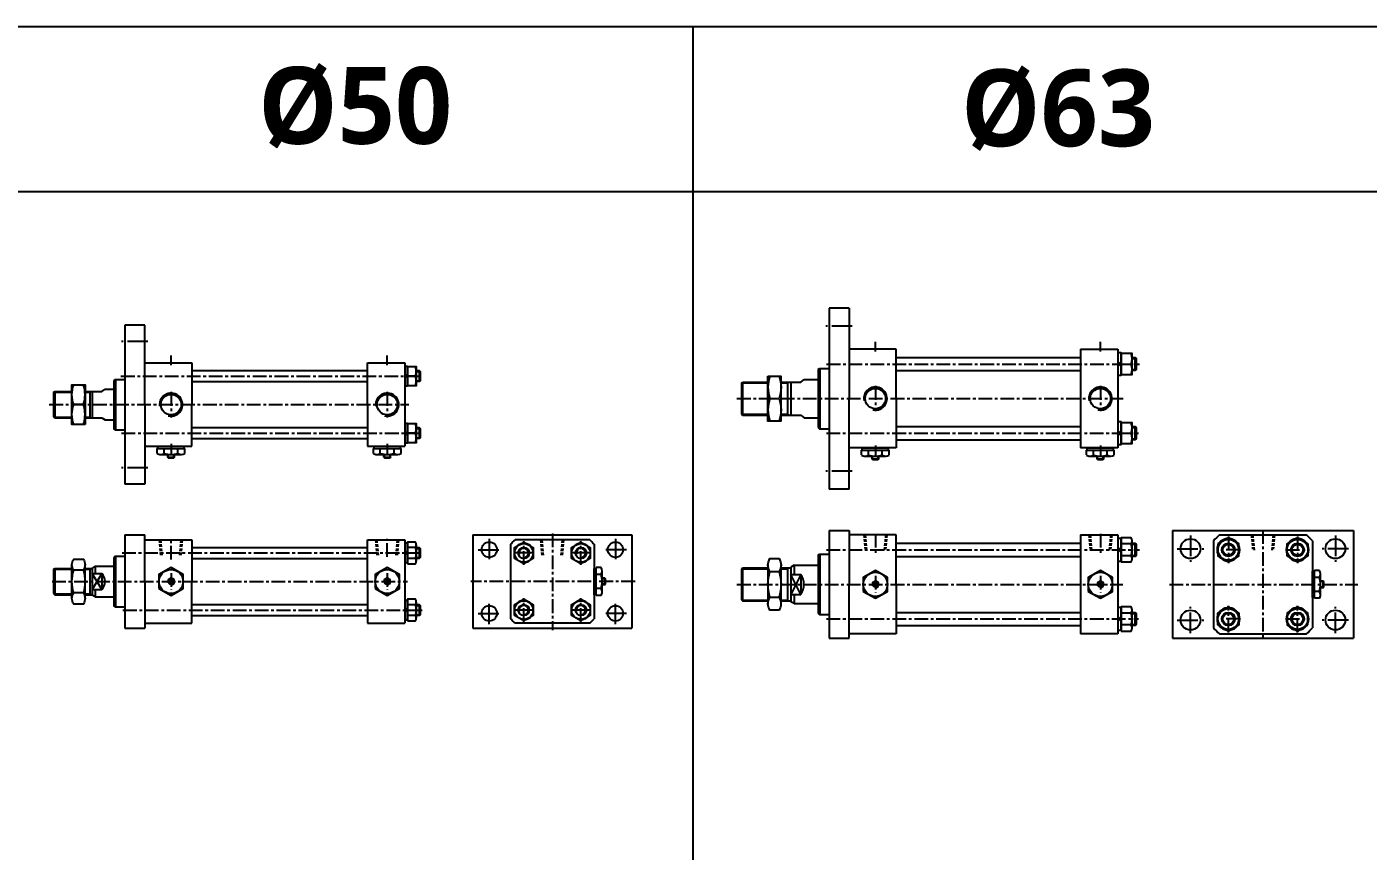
# Model space of a CAD drawing. Extents: x -819 to 8226, y 0 to 4052.
# Drawn here: x 831 to 2053, y 3301 to 4052 of the extents above; entities that cross this region are included whole.
import ezdxf

# ---------------------------------------------------------------- set-up
doc = ezdxf.new("R2010")
doc.units = 0
doc.header["$LTSCALE"] = 10
doc.header["$MEASUREMENT"] = 0
for name, pattern in [('CENTER', [2, 1.25, -0.25, 0.25, -0.25]), ('CENTERX2', [4, 2.5, -0.5, 0.5, -0.5]), ('HIDDEN', [0.375, 0.25, -0.125])]:
    doc.linetypes.add(name, pattern=pattern)
doc.layers.get('0').update_dxf_attribs({"linetype": 'CONTINUOUS'})
for name, color, linetype in [('CEN', 1, 'CENTERX2'), ('CENTER', 1, 'CENTER'), ('DIM', 2, 'CONTINUOUS'), ('ML', 7, 'CONTINUOUS'), ('THIN', 3, 'CONTINUOUS')]:
    doc.layers.add(name, color=color, linetype=linetype)
doc.styles.add('문자', font='romans.shx')

msp = doc.modelspace()

# ---------------------------------------------------------------- linework, layer by layer
for p, q in [((4857.5, 4052.4), (0, 4052.4)), ((1438, 4052.4), (1438, 2550.2)), ((793.5, 3902.4), (1438, 3902.3)), ((1438, 3902.3), (2082, 3902.3)), ((959.5, 3660.3), (960, 3659.8)), ((959.5, 3660.3), (965.5, 3660.3)), ((960, 3659.8), (965, 3659.8)), ((965.5, 3660.3), (965, 3659.8)), ((1156.5, 3660.3), (1157, 3659.8)), ((1156.5, 3660.3), (1162.5, 3660.3)), ((1157, 3659.8), (1162, 3659.8)), ((1162.5, 3660.3), (1162, 3659.8)), ((1601.2, 3658.8), (1601.7, 3658.3)), ((1601.2, 3658.8), (1607.2, 3658.8)), ((1601.7, 3658.3), (1606.7, 3658.3)), ((1607.2, 3658.8), (1606.7, 3658.3)), ((1806.2, 3658.8), (1806.7, 3658.3)), ((1806.2, 3658.8), (1812.2, 3658.8)), ((1806.7, 3658.3), (1811.7, 3658.3)), ((1812.2, 3658.8), (1811.7, 3658.3)), ((1357.8, 3544), (1357.8, 3550)), ((1357.8, 3550), (1358.3, 3549.5)), ((1357.8, 3544), (1358.3, 3544.5)), ((1358.3, 3544.5), (1358.3, 3549.5)), ((2012.2, 3541.4), (2012.2, 3547.4)), ((2012.2, 3547.4), (2012.7, 3546.9)), ((2012.7, 3541.9), (2012.7, 3546.9)), ((2012.2, 3541.4), (2012.7, 3541.9))]:
    msp.add_line(p, q)
at = {"color": 7, "linetype": 'Continuous'}
for p, q in [((949.8, 3663.8), (949.8, 3668.2)), ((949.8, 3668.2), (962.5, 3668.2)), ((950.5, 3670.2), (974.5, 3670.2)), ((950.5, 3668.2), (950.5, 3670.2)), ((956.1, 3663.8), (956.1, 3668.2)), ((962.5, 3668.2), (975.2, 3668.2)), ((968.8, 3663.8), (968.8, 3668.2)), ((974.5, 3668.2), (974.5, 3670.2)), ((975.2, 3663.8), (975.2, 3668.2)), ((1146.8, 3663.8), (1146.8, 3668.2)), ((1146.8, 3668.2), (1159.5, 3668.2)), ((1147.5, 3670.2), (1171.5, 3670.2)), ((1147.5, 3668.2), (1147.5, 3670.2)), ((1153.1, 3663.8), (1153.1, 3668.2)), ((1159.5, 3668.2), (1172.2, 3668.2)), ((1165.8, 3663.8), (1165.8, 3668.2)), ((1171.5, 3668.2), (1171.5, 3670.2)), ((1172.2, 3663.8), (1172.2, 3668.2)), ((1591.5, 3662.3), (1591.5, 3666.7)), ((1591.5, 3666.7), (1604.2, 3666.7)), ((1592.2, 3668.7), (1616.2, 3668.7)), ((1592.2, 3666.7), (1592.2, 3668.7)), ((1597.8, 3662.3), (1597.8, 3666.7)), ((1604.2, 3666.7), (1616.9, 3666.7)), ((1610.5, 3662.3), (1610.5, 3666.7)), ((1616.2, 3666.7), (1616.2, 3668.7)), ((1616.9, 3662.3), (1616.9, 3666.7)), ((1796.5, 3662.3), (1796.5, 3666.7)), ((1796.5, 3666.7), (1809.2, 3666.7)), ((1797.2, 3668.7), (1821.2, 3668.7)), ((1797.2, 3666.7), (1797.2, 3668.7)), ((1802.8, 3662.3), (1802.8, 3666.7)), ((1809.2, 3666.7), (1821.9, 3666.7)), ((1815.5, 3662.3), (1815.5, 3666.7)), ((1821.2, 3666.7), (1821.2, 3668.7)), ((1821.9, 3662.3), (1821.9, 3666.7)), ((953, 3662.8), (972, 3662.8)), ((959.5, 3660.3), (959.5, 3662.8)), ((965.5, 3660.3), (965.5, 3662.8)), ((1150, 3662.8), (1169, 3662.8)), ((1156.5, 3660.3), (1156.5, 3662.8)), ((1162.5, 3660.3), (1162.5, 3662.8)), ((1594.7, 3661.3), (1613.7, 3661.3)), ((1601.2, 3658.8), (1601.2, 3661.3)), ((1607.2, 3658.8), (1607.2, 3661.3)), ((1799.7, 3661.3), (1818.7, 3661.3)), ((1806.2, 3658.8), (1806.2, 3661.3)), ((1812.2, 3658.8), (1812.2, 3661.3)), ((1347.9, 3535), (1347.9, 3559)), ((1349.9, 3559), (1347.9, 3559)), ((1354.3, 3559.7), (1349.9, 3559.7)), ((1349.9, 3547), (1349.9, 3559.7)), ((1355.3, 3537.4), (1355.3, 3556.5)), ((2002.3, 3532.4), (2002.3, 3556.4)), ((2004.3, 3556.4), (2002.3, 3556.4)), ((2008.7, 3557.1), (2004.3, 3557.1)), ((2004.3, 3544.4), (2004.3, 3557.1)), ((1354.3, 3553.3), (1349.9, 3553.3)), ((1349.9, 3534.3), (1349.9, 3547)), ((1357.8, 3550), (1355.3, 3550)), ((2008.7, 3550.7), (2004.3, 3550.7)), ((2004.3, 3531.7), (2004.3, 3544.4)), ((2009.7, 3534.8), (2009.7, 3553.9)), ((2012.2, 3547.4), (2009.7, 3547.4)), ((1349.9, 3535), (1347.9, 3535)), ((1354.3, 3540.6), (1349.9, 3540.6)), ((1354.3, 3534.3), (1349.9, 3534.3)), ((1357.8, 3544), (1355.3, 3544)), ((2004.3, 3532.4), (2002.3, 3532.4)), ((2008.7, 3538), (2004.3, 3538)), ((2012.2, 3541.4), (2009.7, 3541.4)), ((2008.7, 3531.7), (2004.3, 3531.7))]:
    msp.add_line(p, q, dxfattribs=at)
for points in [[(951.5, 3540.6), (962.5, 3534.3), (973.5, 3540.6), (973.5, 3553.3), (962.5, 3559.7), (951.5, 3553.3)], [(1148.5, 3540.6), (1159.5, 3534.3), (1170.5, 3540.6), (1170.5, 3553.3), (1159.5, 3559.7), (1148.5, 3553.3)], [(1593.2, 3538), (1604.2, 3531.7), (1615.2, 3538), (1615.2, 3550.7), (1604.2, 3557.1), (1593.2, 3550.7)], [(1798.2, 3538), (1809.2, 3531.7), (1820.2, 3538), (1820.2, 3550.7), (1809.2, 3557.1), (1798.2, 3550.7)], [(961.6, 3548.5), (960.8, 3547), (961.6, 3545.5), (963.3, 3545.5), (964.2, 3547), (963.3, 3548.5)], [(1158.6, 3548.5), (1157.8, 3547), (1158.6, 3545.5), (1160.3, 3545.5), (1161.2, 3547), (1160.3, 3548.5)], [(1603.3, 3545.9), (1602.5, 3544.4), (1603.3, 3542.9), (1605.1, 3542.9), (1605.9, 3544.4), (1605.1, 3545.9)], [(1808.3, 3545.9), (1807.5, 3544.4), (1808.3, 3542.9), (1810.1, 3542.9), (1810.9, 3544.4), (1810.1, 3545.9)]]:
    msp.add_lwpolyline(points, close=True, dxfattribs=at)
for centre, radius in [((962.5, 3547), 11), ((1159.5, 3547), 11), ((962.5, 3547), 2.5), ((1159.5, 3547), 2.5), ((1604.2, 3544.4), 11), ((1604.2, 3544.4), 2.5), ((1809.2, 3544.4), 11), ((1809.2, 3544.4), 2.5)]:
    msp.add_circle(centre, radius, dxfattribs=at)
for centre, radius, start, end in [((953, 3668.4), 5.62, 235.6158, 270), ((953, 3668.4), 5.62, 235.6158, 304.3842), ((962.5, 3683.8), 21, 252.412, 270), ((962.5, 3683.8), 21, 270, 287.588), ((972, 3668.4), 5.62, 235.6158, 304.3842), ((1150, 3668.4), 5.62, 235.6158, 270), ((1150, 3668.4), 5.62, 235.6158, 304.3842), ((1159.5, 3683.8), 21, 252.412, 270), ((1159.5, 3683.8), 21, 270, 287.588), ((1169, 3668.4), 5.62, 235.6158, 304.3842), ((1594.7, 3666.9), 5.62, 235.6158, 270), ((1594.7, 3666.9), 5.62, 235.6158, 304.3842), ((1604.2, 3682.3), 21, 252.412, 270), ((1604.2, 3682.3), 21, 270, 287.588), ((1613.7, 3666.9), 5.62, 235.6158, 304.3842), ((1799.7, 3666.9), 5.62, 235.6158, 270), ((1799.7, 3666.9), 5.62, 235.6158, 304.3842), ((1809.2, 3682.3), 21, 252.412, 270), ((1809.2, 3682.3), 21, 270, 287.588), ((1818.7, 3666.9), 5.62, 235.6158, 304.3842), ((1349.6, 3556.5), 5.62, 325.6158, 34.3842), ((2004.1, 3553.9), 5.62, 325.6158, 34.3842), ((1334.3, 3547), 21, 0, 17.588), ((1334.3, 3547), 21, 342.412, 0), ((1988.7, 3544.4), 21, 0, 17.588), ((1988.7, 3544.4), 21, 342.412, 0), ((1349.6, 3537.4), 5.62, 325.6158, 34.3842), ((1349.6, 3537.4), 5.62, 325.6158, 0), ((2004.1, 3534.8), 5.62, 325.6158, 34.3842), ((2004.1, 3534.8), 5.62, 325.6158, 0)]:
    msp.add_arc(centre, radius, start, end, dxfattribs=at)
at = {"layer": 'CEN', "color": 1, "linetype": 'CENTER', "ltscale": 1.5}
for p, q in [((1583.2, 3779.7), (1559.2, 3779.7)), ((941.5, 3765.7), (917.5, 3765.7)), ((941.5, 3650.7), (917.5, 3650.7)), ((1583.2, 3647.7), (1559.2, 3647.7)), ((1252.4, 3586), (1252.4, 3566)), ((1367.4, 3586), (1367.4, 3566)), ((1891.3, 3588.9), (1891.3, 3564.9)), ((2023.3, 3588.9), (2023.3, 3564.9)), ((1242.4, 3576), (1262.4, 3576)), ((1377.4, 3576), (1357.4, 3576)), ((1879.3, 3576.9), (1903.3, 3576.9)), ((2035.3, 3576.9), (2011.3, 3576.9)), ((1252.4, 3508), (1252.4, 3528)), ((1367.4, 3508), (1367.4, 3528)), ((1891.3, 3499.9), (1891.3, 3523.9)), ((2023.3, 3499.9), (2023.3, 3523.9)), ((1242.4, 3518), (1262.4, 3518)), ((1377.4, 3518), (1357.4, 3518)), ((1879.3, 3511.9), (1903.3, 3511.9)), ((2035.3, 3511.9), (2011.3, 3511.9))]:
    msp.add_line(p, q, dxfattribs=at)
at = {"layer": 'CENTER'}
for p, q in [((1283.9, 3562.1), (1283.9, 3583.9)), ((1335.9, 3562.1), (1335.9, 3583.9)), ((1925.8, 3588), (1925.8, 3563.7)), ((1988.8, 3588), (1988.8, 3563.7)), ((1293.3, 3573), (1274.4, 3573)), ((1345.3, 3573), (1326.4, 3573)), ((1936.3, 3575.9), (1915.2, 3575.9)), ((1978.2, 3575.9), (1999.3, 3575.9)), ((1283.9, 3510.1), (1283.9, 3531.9)), ((1335.9, 3510.1), (1335.9, 3531.9)), ((1293.3, 3521), (1274.4, 3521)), ((1345.3, 3521), (1326.4, 3521)), ((1925.8, 3500.7), (1925.8, 3525)), ((1988.8, 3500.7), (1988.8, 3525)), ((1936.3, 3512.9), (1915.2, 3512.9)), ((1978.2, 3512.9), (1999.3, 3512.9))]:
    msp.add_line(p, q, dxfattribs=at)
at = {"layer": 'DIM'}
for p, q in [((960, 3659.8), (960, 3662.8)), ((965, 3659.8), (965, 3662.8)), ((1157, 3659.8), (1157, 3662.8)), ((1162, 3659.8), (1162, 3662.8)), ((1601.7, 3658.3), (1601.7, 3661.3)), ((1606.7, 3658.3), (1606.7, 3661.3)), ((1806.7, 3658.3), (1806.7, 3661.3)), ((1811.7, 3658.3), (1811.7, 3661.3)), ((1358.3, 3549.5), (1355.3, 3549.5)), ((1358.3, 3544.5), (1355.3, 3544.5)), ((2012.7, 3546.9), (2009.7, 3546.9)), ((2012.7, 3541.9), (2009.7, 3541.9))]:
    msp.add_line(p, q, dxfattribs=at)
for centre in [(962.5, 3547), (1159.5, 3547), (1604.2, 3544.4), (1809.2, 3544.4)]:
    msp.add_arc(centre, 3, 270, 180, dxfattribs=at)
at = {"layer": 'ML'}
for p, q in [((1562.2, 3796.2), (1562.2, 3631.2)), ((1580.2, 3796.2), (1562.2, 3796.2)), ((1580.2, 3796.2), (1580.2, 3713.7)), ((920.5, 3780.7), (920.5, 3635.7)), ((938.5, 3780.7), (920.5, 3780.7)), ((938.5, 3708.2), (938.5, 3780.7)), ((1623.2, 3758.7), (1580.2, 3758.7)), ((1623.2, 3713.7), (1623.2, 3758.7)), ((1791.2, 3758.7), (1825.2, 3758.7)), ((1791.2, 3758.7), (1791.2, 3713.7)), ((1825.2, 3758.7), (1825.2, 3668.7)), ((938.5, 3746.2), (981.5, 3746.2)), ((981.5, 3746.2), (981.5, 3708.2)), ((1141.5, 3708.2), (1141.5, 3746.2)), ((1141.5, 3746.2), (1175.5, 3746.2)), ((1175.5, 3746.2), (1175.5, 3670.2)), ((1552.2, 3740.2), (1553.2, 3741.2)), ((1552.2, 3740.2), (1552.2, 3687.2)), ((1553.2, 3741.2), (1562.2, 3741.2)), ((1553.7, 3741.2), (1553.7, 3686.2)), ((1828.2, 3744.5), (1825.2, 3747.5)), ((1828.2, 3742.8), (1825.2, 3745.8)), ((1828.2, 3745.2), (1837.3, 3745.2)), ((1840.7, 3751.2), (1840.7, 3739.2)), ((911.5, 3731.2), (910.5, 3730.2)), ((910.5, 3730.2), (910.5, 3686.2)), ((911.5, 3731.2), (920.5, 3731.2)), ((912, 3731.2), (912, 3685.2)), ((1178, 3733.6), (1175.5, 3736.1)), ((1178, 3732.2), (1175.5, 3734.7)), ((1185.2, 3734.2), (1178, 3734.2)), ((1188.7, 3739.2), (1188.7, 3729.2)), ((1482.2, 3727.7), (1483.2, 3728.7)), ((1482.2, 3727.7), (1482.2, 3699.7)), ((1483.2, 3728.7), (1483.2, 3698.7)), ((1524.2, 3728.7), (1524.2, 3698.7)), ((1527.2, 3728.7), (1527.2, 3698.7)), ((1536.2, 3728.7), (1539.2, 3731.2)), ((855.5, 3719.2), (856.5, 3720.2)), ((855.5, 3719.2), (855.5, 3697.2)), ((856.5, 3720.2), (856.5, 3696.2)), ((888.5, 3720.2), (888.5, 3696.2)), ((890.5, 3720.2), (890.5, 3696.2)), ((899.5, 3720.2), (902.5, 3722.2)), ((882.6, 3708.2), (873.8, 3708.2)), ((938.5, 3708.2), (938.5, 3635.7)), ((981.5, 3670.2), (981.5, 3708.2)), ((1141.5, 3708.2), (1141.5, 3670.2)), ((1508.1, 3713.7), (1516.4, 3713.7)), ((1580.2, 3631.2), (1580.2, 3713.7)), ((1623.2, 3713.7), (1623.2, 3668.7)), ((1791.2, 3713.7), (1791.2, 3668.7)), ((855.5, 3697.2), (856.5, 3696.2)), ((899.5, 3696.2), (902.5, 3694.2)), ((1482.2, 3699.7), (1483.2, 3698.7)), ((1536.2, 3698.7), (1539.2, 3696.2)), ((911.5, 3685.2), (910.5, 3686.2)), ((911.5, 3685.2), (920.5, 3685.2)), ((1178, 3681.6), (1175.5, 3684.1)), ((1178, 3680.2), (1175.5, 3682.7)), ((1185.2, 3682.2), (1178, 3682.2)), ((1188.7, 3687.2), (1188.7, 3677.2)), ((1552.2, 3687.2), (1553.2, 3686.2)), ((1553.2, 3686.2), (1562.2, 3686.2)), ((1828.2, 3681.5), (1825.2, 3684.5)), ((1828.2, 3679.8), (1825.2, 3682.8)), ((1828.2, 3682.2), (1837.3, 3682.2)), ((1840.7, 3688.2), (1840.7, 3676.2)), ((938.5, 3670.2), (981.5, 3670.2)), ((1141.5, 3670.2), (1175.5, 3670.2)), ((1623.2, 3668.7), (1580.2, 3668.7)), ((1825.2, 3668.7), (1791.2, 3668.7)), ((938.5, 3635.7), (920.5, 3635.7)), ((1580.2, 3631.2), (1562.2, 3631.2)), ((1562.2, 3593.4), (1562.2, 3495.4)), ((1562.2, 3593.4), (1580.2, 3593.4)), ((1580.2, 3593.4), (1580.2, 3544.4)), ((1874.8, 3593.4), (2039.8, 3593.4)), ((1874.8, 3593.4), (1874.8, 3495.4)), ((2039.8, 3593.4), (2039.8, 3495.4)), ((920.5, 3589.5), (920.5, 3504.5)), ((920.5, 3589.5), (938.5, 3589.5)), ((938.5, 3547), (938.5, 3589.5)), ((938.5, 3585), (981.5, 3585)), ((981.5, 3585), (981.5, 3547)), ((1141.5, 3547), (1141.5, 3585)), ((1141.5, 3585), (1175.5, 3585)), ((1175.5, 3585), (1175.5, 3509)), ((1237.4, 3589.5), (1382.4, 3589.5)), ((1237.4, 3589.5), (1237.4, 3504.5)), ((1271.9, 3581), (1271.9, 3513)), ((1343.9, 3585), (1275.9, 3585)), ((1347.9, 3581), (1347.9, 3512.9)), ((1382.4, 3589.5), (1382.4, 3504.5)), ((1562.2, 3589.4), (1562.2, 3499.4)), ((1623.2, 3589.4), (1580.2, 3589.4)), ((1623.2, 3544.4), (1623.2, 3589.4)), ((1791.2, 3589.4), (1825.2, 3589.4)), ((1791.2, 3589.4), (1791.2, 3544.4)), ((1825.2, 3589.4), (1825.2, 3499.4)), ((1837.3, 3581.3), (1828.2, 3581.3)), ((1838.2, 3567.6), (1838.2, 3584.1)), ((1840.7, 3581.9), (1840.7, 3569.9)), ((1912.3, 3584), (1912.3, 3504.7)), ((1917.6, 3589.4), (1997, 3589.4)), ((2002.3, 3584), (2002.3, 3504.7)), ((911.5, 3570), (910.5, 3569)), ((910.5, 3569), (910.5, 3525)), ((911.5, 3570), (920.5, 3570)), ((912, 3570), (912, 3524)), ((1178, 3572.4), (1175.5, 3574.9)), ((1178, 3571), (1175.5, 3573.5)), ((1185.2, 3577.9), (1178, 3577.9)), ((1186, 3565.6), (1186, 3580.3)), ((1188.7, 3578), (1188.7, 3568)), ((1552.2, 3570.9), (1553.2, 3571.9)), ((1552.2, 3570.9), (1552.2, 3517.9)), ((1553.2, 3571.9), (1562.2, 3571.9)), ((1553.7, 3571.9), (1553.7, 3516.9)), ((1828.2, 3575.2), (1825.2, 3578.2)), ((1828.2, 3573.5), (1825.2, 3576.5)), ((1837.3, 3570.4), (1828.2, 3570.4)), ((855.5, 3558), (856.5, 3559)), ((855.5, 3558), (855.5, 3536)), ((856.5, 3559), (856.5, 3535)), ((872.2, 3531.6), (872.2, 3562.3)), ((882.6, 3557.2), (873.8, 3557.2)), ((884.2, 3531.6), (884.2, 3562.3)), ((888.5, 3559), (888.5, 3535)), ((893.5, 3561), (890.5, 3559.2)), ((890.5, 3559.2), (890.5, 3534.7)), ((893.5, 3561), (893.5, 3554.2)), ((1185.2, 3568.1), (1178, 3568.1)), ((1482.2, 3558.4), (1483.2, 3559.4)), ((1482.2, 3558.4), (1482.2, 3530.4)), ((1483.2, 3559.4), (1483.2, 3529.4)), ((1506.2, 3562), (1506.2, 3526.7)), ((1518.2, 3562), (1518.2, 3526.7)), ((1524.2, 3559.4), (1524.2, 3529.4)), ((1530.2, 3561.9), (1527.2, 3560.1)), ((1527.2, 3560.1), (1527.2, 3528.6)), ((1530.2, 3561.9), (1530.2, 3553.4)), ((890.5, 3554.2), (899.5, 3554.2)), ((899.5, 3554.2), (899.5, 3539.8)), ((938.5, 3547), (938.5, 3504.5)), ((981.5, 3509), (981.5, 3547)), ((1141.5, 3547), (1141.5, 3509)), ((1508.1, 3556.1), (1516.4, 3556.1)), ((1527.2, 3553.4), (1536.2, 3553.4)), ((1536.2, 3553.4), (1536.2, 3535.3)), ((1580.2, 3495.4), (1580.2, 3544.4)), ((1623.2, 3544.4), (1623.2, 3499.4)), ((1791.2, 3544.4), (1791.2, 3499.4)), ((855.5, 3536), (856.5, 3535)), ((882.6, 3536.7), (873.8, 3536.7)), ((890.5, 3539.8), (899.5, 3539.8)), ((893.5, 3533), (890.5, 3534.7)), ((893.5, 3539.8), (893.5, 3533)), ((1508.1, 3532.6), (1516.4, 3532.6)), ((1527.2, 3535.3), (1536.2, 3535.3)), ((1530.2, 3535.3), (1530.2, 3526.9)), ((911.5, 3524), (910.5, 3525)), ((911.5, 3524), (920.5, 3524)), ((1178, 3520.4), (1175.5, 3522.9)), ((1178, 3519), (1175.5, 3521.5)), ((1185.2, 3525.9), (1178, 3525.9)), ((1186, 3513.6), (1186, 3528.3)), ((1188.7, 3526), (1188.7, 3516)), ((1482.2, 3530.4), (1483.2, 3529.4)), ((1530.2, 3526.9), (1527.2, 3528.6)), ((1838.2, 3504.6), (1838.2, 3521.1)), ((938.5, 3509), (981.5, 3509)), ((1141.5, 3509), (1175.5, 3509)), ((1185.2, 3516.1), (1178, 3516.1)), ((1343.9, 3509), (1275.9, 3509)), ((1552.2, 3517.9), (1553.2, 3516.9)), ((1553.2, 3516.9), (1562.2, 3516.9)), ((1828.2, 3512.2), (1825.2, 3515.2)), ((1828.2, 3510.5), (1825.2, 3513.5)), ((1837.3, 3518.3), (1828.2, 3518.3)), ((1837.3, 3507.4), (1828.2, 3507.4)), ((1840.7, 3518.9), (1840.7, 3506.9)), ((920.5, 3504.5), (938.5, 3504.5)), ((1237.4, 3504.5), (1382.4, 3504.5)), ((1562.2, 3495.4), (1580.2, 3495.4)), ((1623.2, 3499.4), (1580.2, 3499.4)), ((1825.2, 3499.4), (1791.2, 3499.4)), ((1874.8, 3495.4), (2039.8, 3495.4)), ((1917.6, 3499.4), (1997, 3499.4))]:
    msp.add_line(p, q, dxfattribs=at)
at = {"layer": 'ML', "color": 1, "linetype": 'CENTER'}
for p, q in [((1604.2, 3756.7), (1604.2, 3765.4)), ((1809.2, 3756.7), (1809.2, 3765.4)), ((962.5, 3744.2), (962.5, 3752.9)), ((1159.5, 3744.2), (1159.5, 3752.9)), ((1559.8, 3745.2), (1844.7, 3745.2)), ((916.9, 3734.2), (1191.1, 3734.2)), ((962.5, 3719.7), (962.5, 3696.6)), ((1159.5, 3719.7), (1159.5, 3696.6)), ((1604.2, 3725.2), (1604.2, 3702.1)), ((1809.2, 3725.2), (1809.2, 3702.1)), ((851.6, 3708.2), (1179.1, 3708.2)), ((1478.1, 3713.7), (1830.1, 3713.7)), ((917.4, 3682.2), (1191.9, 3682.2)), ((1559.6, 3682.2), (1843.8, 3682.2)), ((962.5, 3672.4), (962.5, 3662)), ((1159.5, 3672.4), (1159.5, 3662)), ((1604.2, 3670.9), (1604.2, 3660.5)), ((1809.2, 3670.9), (1809.2, 3660.5)), ((1957.3, 3593.9), (1957.3, 3494.9)), ((962.5, 3567.1), (962.5, 3585.9)), ((1159.5, 3569.6), (1159.5, 3585.9)), ((1309.9, 3590.8), (1309.9, 3502.6)), ((1604.2, 3590.5), (1604.2, 3572.3)), ((1809.2, 3590.5), (1809.2, 3570.8)), ((918, 3573), (1191.1, 3573)), ((1559.6, 3575.9), (1844.7, 3575.9)), ((854.1, 3547), (1177.9, 3547)), ((962.5, 3554.7), (962.5, 3539.3)), ((1159.5, 3554.7), (1159.5, 3539.3)), ((1385.2, 3547), (1235.7, 3547)), ((1478.1, 3544.4), (1829.8, 3544.4)), ((1604.2, 3552.1), (1604.2, 3536.7)), ((1809.2, 3552.1), (1809.2, 3536.7)), ((1872.2, 3544.4), (2043.8, 3544.4)), ((918.7, 3521), (1191.9, 3521)), ((1559.7, 3512.9), (1843.8, 3512.9))]:
    msp.add_line(p, q, dxfattribs=at)
at = {"layer": 'ML', "color": 7, "linetype": 'Continuous'}
for p, q in [((1623.2, 3751.2), (1791.2, 3751.2)), ((981.5, 3739.2), (1141.5, 3739.2)), ((981.5, 3729.2), (1141.5, 3729.2)), ((1483.2, 3728.7), (1506.2, 3728.7)), ((1518.2, 3728.7), (1536.2, 3728.7)), ((1539.2, 3731.2), (1552.2, 3731.2)), ((1623.2, 3739.2), (1791.2, 3739.2)), ((856.5, 3720.2), (872.2, 3720.2)), ((884.2, 3720.2), (890.5, 3720.2)), ((890.5, 3720.2), (899.5, 3720.2)), ((902.5, 3722.2), (910.5, 3722.2)), ((856.5, 3696.2), (872.2, 3696.2)), ((884.2, 3696.2), (890.5, 3696.2)), ((890.5, 3696.2), (899.5, 3696.2)), ((902.5, 3694.2), (910.5, 3694.2)), ((1483.2, 3698.7), (1506.2, 3698.7)), ((1518.2, 3698.7), (1536.2, 3698.7)), ((1539.2, 3696.2), (1552.2, 3696.2)), ((981.5, 3687.2), (1141.5, 3687.2)), ((1623.2, 3688.2), (1791.2, 3688.2)), ((981.5, 3677.2), (1141.5, 3677.2)), ((1623.2, 3676.2), (1791.2, 3676.2)), ((1623.2, 3581.9), (1791.2, 3581.9)), ((981.5, 3578), (1141.5, 3578)), ((1623.2, 3569.9), (1791.2, 3569.9)), ((856.5, 3559), (872.2, 3559)), ((884.2, 3559), (890.5, 3559)), ((893.5, 3561), (910.5, 3561)), ((981.5, 3568), (1141.5, 3568)), ((1483.2, 3559.4), (1506.2, 3559.4)), ((1518.2, 3559.4), (1527.2, 3559.4)), ((1530.2, 3561.9), (1552.2, 3561.9)), ((856.5, 3535), (872.2, 3535)), ((884.2, 3535), (890.5, 3535)), ((893.5, 3533), (910.5, 3533)), ((981.5, 3526), (1141.5, 3526)), ((1483.2, 3529.4), (1506.2, 3529.4)), ((1518.2, 3529.4), (1527.2, 3529.4)), ((1530.2, 3526.9), (1552.2, 3526.9)), ((981.5, 3516), (1141.5, 3516)), ((1623.2, 3518.9), (1791.2, 3518.9)), ((1623.2, 3506.9), (1791.2, 3506.9))]:
    msp.add_line(p, q, dxfattribs=at)
at = {"layer": 'ML', "color": 2, "linetype": 'Continuous'}
for p, q in [((1482.4, 3727.9), (1506.2, 3727.9)), ((1518.2, 3727.9), (1524.2, 3727.9)), ((855.7, 3719.4), (872.2, 3719.4)), ((884.2, 3719.4), (888.5, 3719.4)), ((855.7, 3696.9), (872.2, 3696.9)), ((884.2, 3696.9), (888.5, 3696.9)), ((1482.4, 3699.4), (1506.2, 3699.4)), ((1518.2, 3699.4), (1524.2, 3699.4)), ((855.7, 3558.2), (872.2, 3558.2)), ((884.2, 3558.2), (888.5, 3558.2)), ((1482.4, 3558.6), (1506.2, 3558.6)), ((1518.2, 3558.6), (1524.2, 3558.6)), ((855.7, 3535.7), (872.2, 3535.7)), ((884.2, 3535.7), (888.5, 3535.7)), ((1482.4, 3530.1), (1506.2, 3530.1)), ((1518.2, 3530.1), (1524.2, 3530.1))]:
    msp.add_line(p, q, dxfattribs=at)
at = {"layer": 'ML', "color": 2}
for p, q in [((1524.2, 3727.9), (1525.5, 3728.7)), ((888.5, 3719.4), (889.8, 3720.2)), ((888.5, 3696.9), (889.8, 3696.2)), ((1524.2, 3699.4), (1525.5, 3698.7)), ((888.5, 3558.2), (889.8, 3559)), ((1524.2, 3558.6), (1525.5, 3559.4)), ((899.5, 3554.2), (890.5, 3539.8)), ((899.5, 3539.8), (890.5, 3554.2)), ((1536.2, 3553.4), (1527.2, 3535.3)), ((1536.2, 3535.3), (1527.2, 3553.4)), ((888.5, 3535.7), (889.8, 3535)), ((1524.2, 3530.1), (1525.5, 3529.4))]:
    msp.add_line(p, q, dxfattribs=at)
at = {"layer": 'ML', "color": 6, "linetype": 'HIDDEN'}
for p, q in [((953.2, 3571), (952, 3585)), ((954.4, 3571), (953.2, 3585)), ((970.6, 3571), (971.8, 3585)), ((971.7, 3571), (973, 3585)), ((1150.2, 3571), (1149, 3585)), ((1151.4, 3571), (1150.2, 3585)), ((1167.6, 3571), (1168.8, 3585)), ((1168.7, 3571), (1170, 3585)), ((1300.6, 3571), (1299.4, 3585)), ((1301.8, 3571), (1300.6, 3585)), ((1318, 3571), (1319.2, 3585)), ((1319.1, 3571), (1320.3, 3585)), ((1593.7, 3589.4), (1594.8, 3576.5)), ((1594.9, 3589.4), (1596.1, 3575.4)), ((1613.5, 3589.4), (1612.3, 3575.4)), ((1614.7, 3589.4), (1613.5, 3576.5)), ((1798.7, 3589.4), (1799.8, 3576.5)), ((1799.9, 3589.4), (1801.1, 3575.4)), ((1818.5, 3589.4), (1817.3, 3575.4)), ((1819.7, 3589.4), (1818.5, 3576.5)), ((1946.8, 3589.4), (1947.9, 3576.5)), ((1948, 3589.4), (1949.2, 3575.4)), ((1966.6, 3589.4), (1965.4, 3575.4)), ((1967.8, 3589.4), (1966.7, 3576.5))]:
    msp.add_line(p, q, dxfattribs=at)
at = {"layer": 'ML'}
for points in [[(1825.2, 3755.5), (1825.2, 3734.9), (1828.2, 3734.9), (1828.2, 3755.5), (1825.2, 3755.5)], [(1175.5, 3743), (1175.5, 3725.4), (1178, 3725.4), (1178, 3743), (1175.5, 3743)], [(1838.2, 3751.2), (1840.7, 3751.2), (1841.7, 3750.2), (1841.7, 3740.1), (1840.7, 3739.2), (1838.2, 3739.2)], [(1186, 3739.2), (1188.7, 3739.2), (1189.5, 3738.4), (1189.5, 3730), (1188.7, 3729.2), (1186, 3729.2)], [(1175.5, 3691), (1175.5, 3673.4), (1178, 3673.4), (1178, 3691), (1175.5, 3691)], [(1825.2, 3692.5), (1825.2, 3671.9), (1828.2, 3671.9), (1828.2, 3692.5), (1825.2, 3692.5)], [(1186, 3687.2), (1188.7, 3687.2), (1189.5, 3686.4), (1189.5, 3678), (1188.7, 3677.2), (1186, 3677.2)], [(1838.2, 3688.2), (1840.7, 3688.2), (1841.7, 3687.2), (1841.7, 3677.1), (1840.7, 3676.2), (1838.2, 3676.2)], [(1175.5, 3581.8), (1175.5, 3564.2), (1178, 3564.2), (1178, 3581.8), (1175.5, 3581.8)], [(1275.4, 3568.1), (1275.4, 3577.9), (1283.9, 3582.8), (1292.4, 3577.9), (1292.4, 3568.1), (1283.9, 3563.2), (1275.4, 3568.1)], [(1327.4, 3568.1), (1327.4, 3577.9), (1335.9, 3582.8), (1344.4, 3577.9), (1344.4, 3568.1), (1335.9, 3563.2), (1327.4, 3568.1)], [(1825.2, 3586.2), (1825.2, 3565.6), (1828.2, 3565.6), (1828.2, 3586.2), (1825.2, 3586.2)], [(1838.2, 3581.9), (1840.7, 3581.9), (1841.7, 3580.9), (1841.7, 3570.8), (1840.7, 3569.9), (1838.2, 3569.9)], [(1916.3, 3581.3), (1916.3, 3570.4), (1925.8, 3564.9), (1935.3, 3570.4), (1935.3, 3581.3), (1925.8, 3586.8), (1916.3, 3581.3)], [(1998.3, 3581.3), (1998.3, 3570.4), (1988.8, 3564.9), (1979.3, 3570.4), (1979.3, 3581.3), (1988.8, 3586.8), (1998.3, 3581.3)], [(1186, 3578), (1188.7, 3578), (1189.5, 3577.2), (1189.5, 3568.8), (1188.7, 3568), (1186, 3568)], [(1175.5, 3529.8), (1175.5, 3512.2), (1178, 3512.2), (1178, 3529.8), (1175.5, 3529.8)], [(1186, 3526), (1188.7, 3526), (1189.5, 3525.2), (1189.5, 3516.8), (1188.7, 3516), (1186, 3516)], [(1275.4, 3516.1), (1275.4, 3525.9), (1283.9, 3530.8), (1292.4, 3525.9), (1292.4, 3516.1), (1283.9, 3511.2), (1275.4, 3516.1)], [(1327.4, 3516.1), (1327.4, 3525.9), (1335.9, 3530.8), (1344.4, 3525.9), (1344.4, 3516.1), (1335.9, 3511.2), (1327.4, 3516.1)], [(1825.2, 3523.2), (1825.2, 3502.6), (1828.2, 3502.6), (1828.2, 3523.2), (1825.2, 3523.2)], [(1916.3, 3507.4), (1916.3, 3518.3), (1925.8, 3523.8), (1935.3, 3518.3), (1935.3, 3507.4), (1925.8, 3501.9), (1916.3, 3507.4)], [(1998.3, 3507.4), (1998.3, 3518.3), (1988.8, 3523.8), (1979.3, 3518.3), (1979.3, 3507.4), (1988.8, 3501.9), (1998.3, 3507.4)], [(1838.2, 3518.9), (1840.7, 3518.9), (1841.7, 3517.9), (1841.7, 3507.8), (1840.7, 3506.9), (1838.2, 3506.9)]]:
    msp.add_lwpolyline(points, dxfattribs=at)
for points in [[(1828.2, 3735.7), (1838.2, 3735.7), (1838.2, 3754.7), (1828.2, 3754.7)], [(1178, 3725.7), (1186, 3725.7), (1186, 3742.7), (1178, 3742.7)], [(1506.2, 3734.2), (1518.2, 3734.2), (1518.2, 3693.2), (1506.2, 3693.2)], [(884.2, 3690.2), (872.2, 3690.2), (872.2, 3726.2), (884.2, 3726.2)], [(1178, 3673.7), (1186, 3673.7), (1186, 3690.7), (1178, 3690.7)], [(1828.2, 3672.7), (1838.2, 3672.7), (1838.2, 3691.7), (1828.2, 3691.7)]]:
    msp.add_lwpolyline(points, close=True, dxfattribs=at)
for points in [[(1837.3, 3735.7, 0.178633), (1837.3, 3745.2, 0.178633), (1837.3, 3754.7)], [(1185.2, 3725.7, 0.178633), (1185.2, 3734.2, 0.178633), (1185.2, 3742.7)], [(1508.1, 3734.2, 0.178633), (1508.1, 3713.7, 0.178633), (1508.1, 3693.2)], [(1516.4, 3734.2, -0.178633), (1516.4, 3713.7, -0.178633), (1516.4, 3693.2)], [(873.8, 3690.2, -0.178633), (873.8, 3708.2, -0.178633), (873.8, 3726.2)], [(882.6, 3690.2, 0.178633), (882.6, 3708.2, 0.178633), (882.6, 3726.2)], [(1185.2, 3673.7, 0.178633), (1185.2, 3682.2, 0.178633), (1185.2, 3690.7)], [(1837.3, 3672.7, 0.178633), (1837.3, 3682.2, 0.178633), (1837.3, 3691.7)], [(1178, 3563.2), (1185.2, 3563.2, 0.309401), (1185.2, 3568.1, 0.154701), (1185.2, 3577.9, 0.309401), (1185.2, 3582.8), (1178, 3582.8), (1178, 3563.2)], [(1828.2, 3564.9), (1837.3, 3564.9, 0.309401), (1837.3, 3570.4, 0.154701), (1837.3, 3581.3, 0.309401), (1837.3, 3586.8), (1828.2, 3586.8), (1828.2, 3564.9)], [(882.6, 3536.7, -0.309401), (882.6, 3526.5), (873.8, 3526.5, -0.309401), (873.8, 3536.7, -0.154701), (873.8, 3557.2, -0.309401), (873.8, 3567.5), (882.6, 3567.5, -0.309401), (882.6, 3557.2, -0.154701), (882.6, 3536.7, 0.178633)], [(1508.1, 3556.1, -0.309401), (1508.1, 3567.9), (1516.4, 3567.9, -0.309401), (1516.4, 3556.1, -0.154701), (1516.4, 3532.6, -0.309401), (1516.4, 3520.9), (1508.1, 3520.9, -0.309401), (1508.1, 3532.6, -0.154701), (1508.1, 3556.1, 0.178633)], [(1178, 3511.2), (1185.2, 3511.2, 0.309401), (1185.2, 3516.1, 0.154701), (1185.2, 3525.9, 0.309401), (1185.2, 3530.8), (1178, 3530.8), (1178, 3511.2)], [(1828.2, 3501.9), (1837.3, 3501.9, 0.309401), (1837.3, 3507.4, 0.154701), (1837.3, 3518.3, 0.309401), (1837.3, 3523.8), (1828.2, 3523.8), (1828.2, 3501.9)]]:
    msp.add_lwpolyline(points, format="xyb", dxfattribs=at)
for centre, radius in [((962.5, 3708.2), 9.32), ((1159.5, 3708.2), 9.32), ((1604.2, 3713.7), 9.32), ((1809.2, 3713.7), 9.32), ((1252.4, 3576), 7), ((1283.9, 3573), 8.5), ((1335.9, 3573), 8.5), ((1367.4, 3576), 7), ((1891.3, 3576.9), 9), ((1925.8, 3575.9), 9.5), ((1925.8, 3575.9), 6), ((1988.8, 3575.9), 9.5), ((1988.8, 3575.9), 6), ((2023.3, 3576.9), 9), ((1283.9, 3573), 5), ((1335.9, 3573), 5), ((1252.4, 3518), 7), ((1283.9, 3521), 8.5), ((1283.9, 3521), 5), ((1335.9, 3521), 8.5), ((1335.9, 3521), 5), ((1367.4, 3518), 7), ((1891.3, 3511.9), 9), ((1925.8, 3512.9), 9.5), ((1988.8, 3512.9), 9.5), ((2023.3, 3511.9), 9), ((1925.8, 3512.9), 6), ((1988.8, 3512.9), 6)]:
    msp.add_circle(centre, radius, dxfattribs=at)
at = {"layer": 'ML', "color": 2}
for centre in [(1925.8, 3575.9), (1988.8, 3575.9), (1925.8, 3512.9), (1988.8, 3512.9)]:
    msp.add_circle(centre, 5.05, dxfattribs=at)
for centre, radius, start, end in [((962.5, 3708.2), 10.5, 255.8665, 186.9898), ((1159.5, 3708.2), 10.5, 255.8665, 186.9898), ((1604.2, 3713.7), 10.5, 257.7131, 191.0431), ((1809.2, 3713.7), 10.5, 257.7131, 191.0431), ((1283.9, 3573), 4.19, 259.5017, 192.7138), ((1335.9, 3573), 4.19, 259.5017, 192.7138), ((1283.9, 3521), 4.19, 259.5017, 192.7138), ((1335.9, 3521), 4.19, 259.5017, 192.7138)]:
    msp.add_arc(centre, radius, start, end, dxfattribs=at)
at = {"layer": 'ML'}
for centre, radius, start, end in [((1309.9, 3547), 51, 131.8325, 138.2062), ((1283.9, 3573), 8.8, 104.9963, 135.0037), ((1283.9, 3573), 8.8, 44.9963, 75.0037), ((1335.9, 3573), 8.8, 104.9963, 135.0037), ((1335.9, 3573), 8.8, 44.9963, 75.0037), ((1309.9, 3547), 51, 41.8712, 48.1675), ((1957.3, 3544.4), 60, 131.4096, 138.5904), ((1925.8, 3575.9), 10.3, 97.2691, 142.7309), ((1925.8, 3575.9), 10.3, 37.2691, 82.7309), ((1988.8, 3575.9), 10.3, 97.2691, 142.7309), ((1988.8, 3575.9), 10.3, 37.2691, 82.7309), ((1957.3, 3544.4), 60, 41.4096, 48.5904), ((1283.9, 3573), 8.8, 344.9963, 15.0037), ((1335.9, 3573), 8.8, 344.9963, 15.0037), ((1925.8, 3575.9), 10.3, 157.2691, 202.7309), ((1925.8, 3575.9), 10.3, 217.2691, 262.7309), ((1925.8, 3575.9), 10.3, 277.2691, 322.7309), ((1925.8, 3575.9), 10.3, 337.2691, 22.7309), ((1988.8, 3575.9), 10.3, 157.2691, 202.7309), ((1988.8, 3575.9), 10.3, 217.2691, 262.7309), ((1988.8, 3575.9), 10.3, 277.2691, 322.7309), ((1988.8, 3575.9), 10.3, 337.2691, 22.7309), ((1283.9, 3573), 8.8, 284.9963, 315.0037), ((1335.9, 3573), 8.8, 284.9963, 315.0037), ((892.3, 3547), 10.2, 314.8229, 45.1771), ((1524.1, 3544.4), 15, 323.183, 36.817), ((1283.9, 3521), 8.8, 104.9963, 135.0037), ((1283.9, 3521), 8.8, 44.9963, 75.0037), ((1283.9, 3521), 8.8, 344.9963, 15.0037), ((1335.9, 3521), 8.8, 104.9963, 135.0037), ((1335.9, 3521), 8.8, 44.9963, 75.0037), ((1335.9, 3521), 8.8, 344.9963, 15.0037), ((1925.8, 3512.9), 10.3, 97.2691, 142.7309), ((1925.8, 3512.9), 10.3, 37.2691, 82.7309), ((1988.8, 3512.9), 10.3, 97.2691, 142.7309), ((1988.8, 3512.9), 10.3, 37.2691, 82.7309), ((1309.9, 3547), 51, 221.7938, 228.1675), ((1283.9, 3521), 8.8, 284.9963, 315.0037), ((1335.9, 3521), 8.8, 284.9963, 315.0037), ((1309.9, 3547), 51, 311.8325, 318.1288), ((1925.8, 3512.9), 10.3, 157.2691, 202.7309), ((1925.8, 3512.9), 10.3, 337.2691, 22.7309), ((1988.8, 3512.9), 10.3, 157.2691, 202.7309), ((1988.8, 3512.9), 10.3, 337.2691, 22.7309), ((1957.3, 3544.4), 60, 221.4096, 228.5904), ((1925.8, 3512.9), 10.3, 217.2691, 262.7309), ((1925.8, 3512.9), 10.3, 277.2691, 322.7309), ((1988.8, 3512.9), 10.3, 217.2691, 262.7309), ((1988.8, 3512.9), 10.3, 277.2691, 322.7309), ((1957.3, 3544.4), 60, 311.4096, 318.5904)]:
    msp.add_arc(centre, radius, start, end, dxfattribs=at)
at = {"layer": 'THIN', "color": 2}
for p, q in [((1838.2, 3750.2), (1841.7, 3750.2)), ((1838.2, 3740.1), (1841.7, 3740.1)), ((1186, 3738.4), (1189.5, 3738.4)), ((1186, 3730), (1189.5, 3730)), ((1186, 3686.4), (1189.5, 3686.4)), ((1838.2, 3687.2), (1841.7, 3687.2)), ((1186, 3678), (1189.5, 3678)), ((1838.2, 3677.1), (1841.7, 3677.1)), ((1838.2, 3580.9), (1841.7, 3580.9)), ((1186, 3577.2), (1189.5, 3577.2)), ((1186, 3568.8), (1189.5, 3568.8)), ((1838.2, 3570.8), (1841.7, 3570.8)), ((1186, 3525.2), (1189.5, 3525.2)), ((1186, 3516.8), (1189.5, 3516.8)), ((1838.2, 3517.9), (1841.7, 3517.9)), ((1838.2, 3507.8), (1841.7, 3507.8))]:
    msp.add_line(p, q, dxfattribs=at)

# ---------------------------------------------------------------- texts
at = {"char_height": 70, "attachment_point": 1, "style": '문자'}
for s, insert in [('{\\fMalgun Gothic|b1|i0|c129|p50;%%C50}', (1041.8, 4015.8)), ('{\\fMalgun Gothic|b1|i0|c129|p50;%%C63}', (1682.2, 4013.6))]:
    msp.add_mtext_dynamic_manual_height_columns(s, width=124.533, gutter_width=16, heights=[-75.6], dxfattribs=dict(at, insert=insert))

doc.saveas('drawing.dxf')
